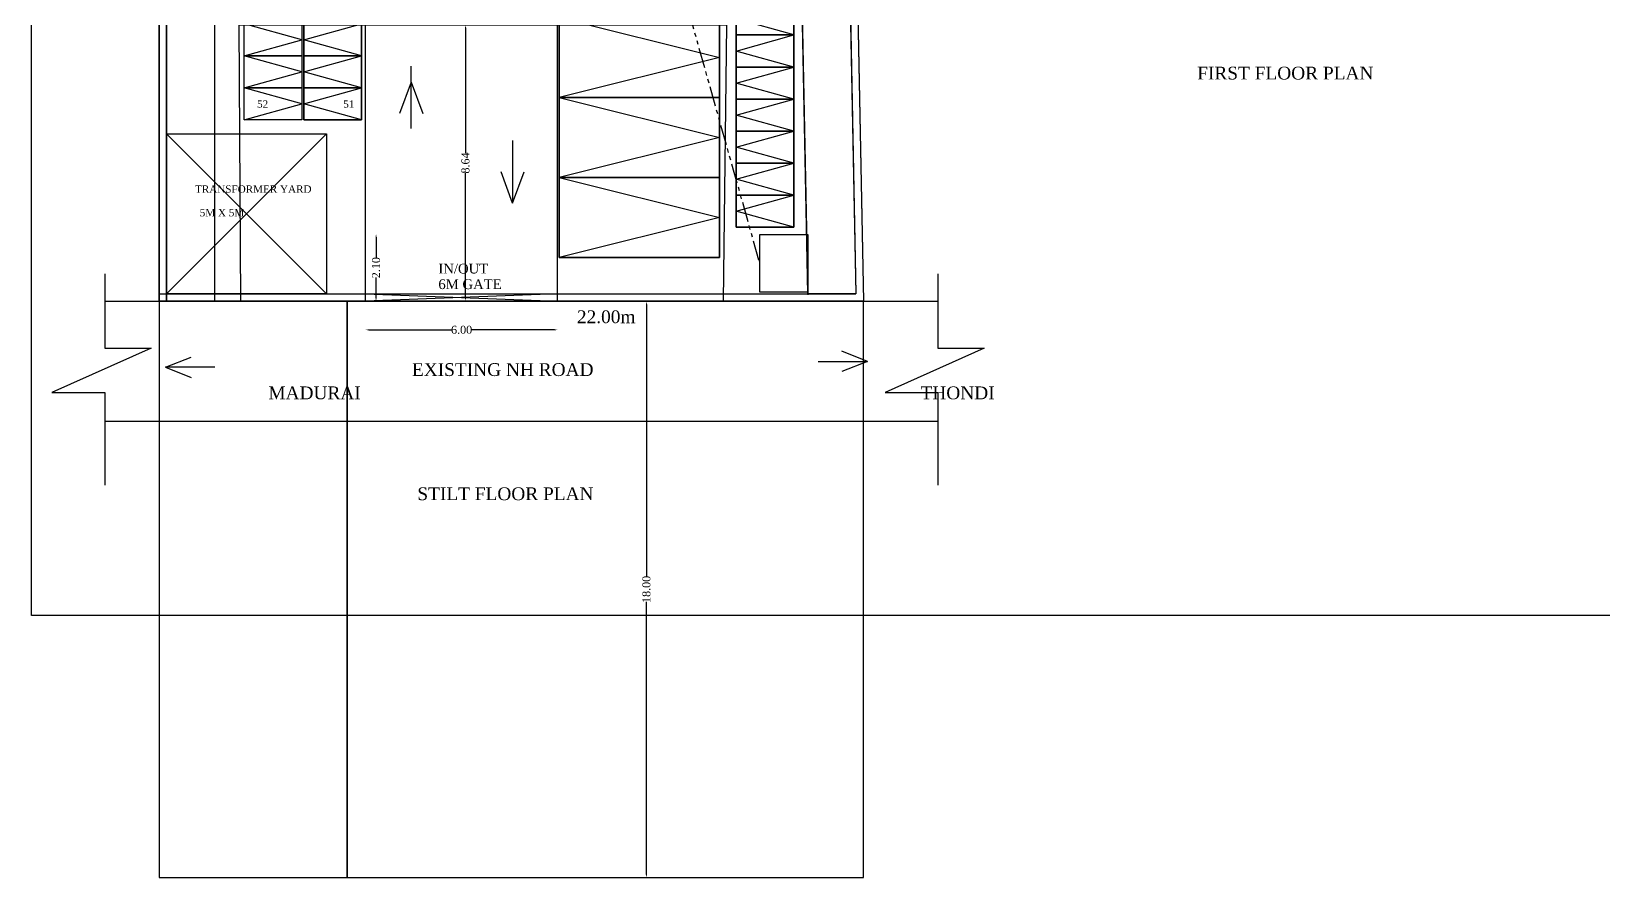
# Model space of a CAD drawing. Header units: metres. Extents: x 3520 to 17931, y 2599 to 6638.
# Drawn here: x 3520.48 to 3569.59, y 2598.78 to 2625.21 of the extents above; entities that cross this region are included whole.
import ezdxf

# ---------------------------------------------------------------- set-up
doc = ezdxf.new("R2010")
doc.units = ezdxf.units.M
doc.header["$MEASUREMENT"] = 0
doc.linetypes.add('PHANTOM2', pattern=[1.25, 0.625, -0.125, 0.125, -0.125, 0.125, -0.125])
for name, color, linetype in [('BLK_1_LVL_0_FRONT_SETBACK', 7, 'Continuous'), ('LOCATION_PLAN', 7, 'Continuous'), ('MAIN_GATE', 7, 'Continuous'), ('NOTIFIED_ROAD', 7, 'Continuous'), ('PARKING_SLOT', 7, 'Continuous'), ('PLOT_BOUNDARY', 7, 'Continuous'), ('ROAD_WIDTH', 7, 'Continuous'), ('RWH_1', 7, 'Continuous'), ('SEGREGATED_TOILET', 1, 'Continuous'), ('TRANSFORMER_YARD', 7, 'Continuous'), ('TWO_WHEELER_PARKING', 7, 'Continuous')]:
    doc.layers.add(name, color=color, linetype=linetype)
doc.styles.add('ANAND', font='times.ttf')
doc.styles.get("Standard").update_dxf_attribs({"font": 'times.ttf'})
doc.dimstyles.new('STANDARD$0', dxfattribs={"dimtxt": 0.25, "dimasz": 0.1, "dimexe": 2, "dimexo": 2, "dimgap": 0, "dimtad": 0, "dimzin": 0, "dimdsep": 46, "dimtxsty": 'ANAND', "dimcen": 0.0625, "dimdle": 2.5, "dimse1": 1, "dimse2": 1, "dimclrd": 2, "dimclre": 9, "dimadec": 0, "dimazin": 0, "dimtfac": 1, "dimtix": 1, "dimtofl": 0, "dimtmove": 2, "dimatfit": 3, "dimldrblk": 'OBLIQUE', "dimfxl": 0, "dimtolj": 1, "dimtzin": 0, "dimarcsym": 0})

# ---------------------------------------------------------------- blocks, each defined once
blk = doc.blocks.new('*D27')
at = {"color": 2, "lineweight": -2}
for p, q in [((3534.042, 2625.317), (3534.042, 2621.403)), ((3534.042, 2616.878), (3534.042, 2620.792))]:
    blk.add_line(p, q, dxfattribs=at)
at = {"color": 2}
for points in [[(3534.026, 2625.317), (3534.059, 2625.317), (3534.042, 2625.417)], [(3534.026, 2616.878), (3534.059, 2616.878), (3534.042, 2616.778)]]:
    blk.add_solid(points, dxfattribs=at)
at = {"layer": 'Defpoints', "color": 0}
for p in [(3533.595, 2625.417), (3533.595, 2616.778), (3534.042, 2616.778)]:
    blk.add_point(p, dxfattribs=at)
at = {"color": 0, "insert": (3534.042, 2621.097), "char_height": 0.25, "attachment_point": 5, "rotation": 90, "style": 'ANAND'}
blk.add_mtext('\\A1;8.64', dxfattribs=at)
blk = doc.blocks.new('_Oblique')
at = {"color": 0, "linetype": 'ByBlock', "lineweight": -2}
blk.add_line((-0.5, -0.5), (0.5, 0.5), dxfattribs=at)
blk = doc.blocks.new('*D69')
at = {"layer": 'Defpoints', "color": 0}
for p in [(3530.92, 2618.878), (3531.248, 2618.878), (3530.92, 2616.778)]:
    blk.add_point(p, dxfattribs=at)
at = {"layer": 'MAIN_GATE', "color": 2, "lineweight": -2}
for p, q in [((3531.248, 2618.778), (3531.248, 2618.141)), ((3531.248, 2616.878), (3531.248, 2617.516))]:
    blk.add_line(p, q, dxfattribs=at)
at = {"layer": 'MAIN_GATE', "color": 2}
for points in [[(3531.231, 2618.778), (3531.265, 2618.778), (3531.248, 2618.878)], [(3531.231, 2616.878), (3531.265, 2616.878), (3531.248, 2616.778)]]:
    blk.add_solid(points, dxfattribs=at)
at = {"layer": 'MAIN_GATE', "color": 0, "insert": (3531.248, 2617.828), "char_height": 0.25, "attachment_point": 5, "rotation": 90, "style": 'ANAND'}
blk.add_mtext('\\A1;2.10', dxfattribs=at)
blk = doc.blocks.new('*D70')
at = {"layer": 'Defpoints', "color": 0}
for p in [(3530.92, 2616.778), (3536.92, 2616.778), (3536.92, 2615.885)]:
    blk.add_point(p, dxfattribs=at)
at = {"layer": 'MAIN_GATE', "color": 2, "lineweight": -2}
for p, q in [((3531.02, 2615.885), (3533.612, 2615.885)), ((3536.82, 2615.885), (3534.229, 2615.885))]:
    blk.add_line(p, q, dxfattribs=at)
at = {"layer": 'MAIN_GATE', "color": 2}
for points in [[(3531.02, 2615.902), (3531.02, 2615.868), (3530.92, 2615.885)], [(3536.82, 2615.902), (3536.82, 2615.868), (3536.92, 2615.885)]]:
    blk.add_solid(points, dxfattribs=at)
at = {"layer": 'MAIN_GATE', "color": 0, "insert": (3533.92, 2615.885), "char_height": 0.25, "attachment_point": 5, "style": 'ANAND'}
blk.add_mtext('\\A1;6.00', dxfattribs=at)
blk = doc.blocks.new('*D71')
at = {"layer": 'Defpoints', "color": 0}
for p in [(3539.071, 2616.778), (3539.071, 2598.778), (3539.694, 2598.778)]:
    blk.add_point(p, dxfattribs=at)
at = {"layer": 'NOTIFIED_ROAD', "color": 2, "lineweight": -2}
for p, q in [((3539.694, 2616.678), (3539.694, 2608.165)), ((3539.694, 2598.878), (3539.694, 2607.391))]:
    blk.add_line(p, q, dxfattribs=at)
at = {"layer": 'NOTIFIED_ROAD', "color": 2}
for points in [[(3539.677, 2616.678), (3539.711, 2616.678), (3539.694, 2616.778)], [(3539.677, 2598.878), (3539.711, 2598.878), (3539.694, 2598.778)]]:
    blk.add_solid(points, dxfattribs=at)
at = {"layer": 'NOTIFIED_ROAD', "color": 0, "insert": (3539.694, 2607.778), "char_height": 0.25, "attachment_point": 5, "rotation": 90, "style": 'ANAND'}
blk.add_mtext('\\A1;18.00', dxfattribs=at)
blk = doc.blocks.new('*D135')
at = {"layer": 'Defpoints', "color": 0}
for p in [(3533.645, 2652.022), (3533.645, 2652.022), (3543.235, 2617.96)]:
    blk.add_point(p, dxfattribs=at)
at = {"layer": 'SEGREGATED_TOILET', "color": 2, "linetype": 'PHANTOM2', "lineweight": -2}
for p, q in [((3533.672, 2651.926), (3538.331, 2635.376)), ((3543.208, 2618.057), (3538.548, 2634.606))]:
    blk.add_line(p, q, dxfattribs=at)
at = {"layer": 'SEGREGATED_TOILET', "color": 2}
for points in [[(3533.688, 2651.93), (3533.656, 2651.921), (3533.645, 2652.022)], [(3543.224, 2618.061), (3543.192, 2618.052), (3543.235, 2617.96)]]:
    blk.add_solid(points, dxfattribs=at)
at = {"layer": 'SEGREGATED_TOILET', "color": 0, "insert": (3538.44, 2634.991), "char_height": 0.25, "attachment_point": 5, "rotation": 285.7249, "style": 'ANAND'}
blk.add_mtext('\\A1;35.39', dxfattribs=at)

msp = doc.modelspace()

# ---------------------------------------------------------------- hatches: boundary and pattern name
h = msp.add_hatch()
h.set_pattern_fill('ANSI31', color=256, scale=0.888462)
h.set_pattern_definition([(45, (1575.42363, 3656.56344), (-0.0785296473, 0.0785296473), [])])
h.paths.add_polyline_path([(3540.143, 2683.065), (3537.808, 2683.065), (3537.808, 2682.456), (3538.036, 2682.456), (3538.036, 2682.837), (3539.915, 2682.837), (3539.915, 2680.857), (3538.036, 2680.857), (3538.036, 2681.237), (3537.808, 2681.237), (3537.808, 2680.628), (3540.143, 2680.628)])
h.paths.add_polyline_path([(3542.988, 2674.575), (3542.988, 2675.876), (3542.195, 2675.876), (3542.195, 2674.575)], flags=9)
h.paths.add_polyline_path([(3543.768, 2654.385), (3543.768, 2656.123), (3542.876, 2656.123), (3542.876, 2654.385)], flags=9)
h.paths.add_polyline_path([(3541.524, 2685.98), (3541.524, 2687.282), (3540.732, 2687.282), (3540.732, 2685.98)], flags=9)
h.paths.add_polyline_path([(3543.058, 2678.961), (3544.36, 2678.961), (3544.36, 2679.754), (3543.058, 2679.754)], flags=9)
h.paths.add_polyline_path([(3538.76, 2683.715), (3538.76, 2684.245), (3538.363, 2684.245), (3538.363, 2683.715)], flags=9)
h.paths.add_polyline_path([(3538.934, 2679.451), (3538.934, 2679.98), (3538.538, 2679.98), (3538.538, 2679.451)], flags=9)
h.paths.add_polyline_path([(3539.796, 2681.583), (3539.796, 2682.113), (3539.399, 2682.113), (3539.399, 2681.583)], flags=25)
h.paths.add_polyline_path([(3538.712, 2682.296), (3539.241, 2682.296), (3539.241, 2682.692), (3538.712, 2682.692)], flags=25)
h.paths.add_polyline_path([(3541.817, 2681.523), (3541.817, 2682.174), (3541.421, 2682.174), (3541.421, 2681.523)], flags=9)
h.paths.add_polyline_path([(3532.574, 2678.798), (3533.346, 2678.798), (3533.346, 2679.194), (3532.574, 2679.194)], flags=9)
h.paths.add_polyline_path([(3531.559, 2682.746), (3533.17, 2682.746), (3533.17, 2683.031), (3531.559, 2683.031)], flags=9)
h.paths.add_polyline_path([(3538.575, 2681.625), (3539.214, 2681.625), (3539.214, 2681.974), (3538.575, 2681.974)], flags=25)
h.paths.add_polyline_path([(3529.294, 2619.325), (3530.883, 2619.325), (3530.883, 2619.595), (3529.294, 2619.595)], flags=9)
h.paths.add_polyline_path([(3538.223, 2619.354), (3539.811, 2619.354), (3539.811, 2619.623), (3538.223, 2619.623)], flags=9)
h.paths.add_polyline_path([(3538.754, 2621.658), (3540.869, 2621.658), (3540.869, 2622.146), (3538.754, 2622.146)], flags=9)
h.paths.add_polyline_path([(3528.3, 2621.658), (3530.415, 2621.658), (3530.415, 2622.146), (3528.3, 2622.146)], flags=9)
h.paths.add_polyline_path([(3533.917, 2624.363), (3535.287, 2624.363), (3535.287, 2624.743), (3533.917, 2624.743)], flags=9)
h.paths.add_polyline_path([(3524.75, 2681.596), (3525.935, 2681.596), (3525.935, 2682.032), (3524.75, 2682.032)], flags=9)
h.paths.add_polyline_path([(3539.833, 2623.708), (3541.589, 2623.708), (3541.589, 2624.183), (3539.833, 2624.183)], flags=9)
h.paths.add_polyline_path([(3527.649, 2623.708), (3529.404, 2623.708), (3529.404, 2624.183), (3527.649, 2624.183)], flags=9)
h.paths.add_polyline_path([(3531.304, 2681.274), (3533.969, 2681.274), (3533.969, 2681.844), (3531.304, 2681.844)], flags=9)
h.paths.add_polyline_path([(3539.486, 2620.353), (3541.242, 2620.353), (3541.242, 2620.828), (3539.486, 2620.828)], flags=9)
h.paths.add_polyline_path([(3527.622, 2620.353), (3529.378, 2620.353), (3529.378, 2620.828), (3527.622, 2620.828)], flags=9)
h.paths.add_polyline_path([(3528.044, 2618.32), (3530.35, 2618.32), (3530.35, 2618.795), (3528.044, 2618.795)], flags=9)
h.paths.add_polyline_path([(3524.215, 2660.673), (3524.215, 2657.79), (3524.849, 2657.79), (3524.849, 2660.673)], flags=9)
h.paths.add_polyline_path([(3542.872, 2629.511), (3544.322, 2629.511), (3544.322, 2630.144), (3542.872, 2630.144)], flags=9)
h.paths.add_polyline_path([(3524.835, 2629.511), (3526.284, 2629.511), (3526.284, 2630.144), (3524.835, 2630.144)], flags=9)
h.paths.add_polyline_path([(3536.727, 2683.82), (3537.078, 2683.82), (3537.078, 2684.169), (3536.727, 2684.169)], flags=9)
h.paths.add_polyline_path([(3530.817, 2651.515), (3535.422, 2651.515), (3535.422, 2652.782), (3530.817, 2652.782)], flags=9)
h.paths.add_polyline_path([(3542.983, 2617.369), (3544.201, 2617.369), (3544.201, 2618.002), (3542.983, 2618.002)], flags=9)
h.paths.add_polyline_path([(3524.692, 2617.369), (3526.413, 2617.369), (3526.413, 2618.002), (3524.692, 2618.002)], flags=9)
h.paths.add_polyline_path([(3529.921, 2661.061), (3529.921, 2657.383), (3530.555, 2657.383), (3530.555, 2661.061)], flags=9)
h.paths.add_polyline_path([(3535.618, 2660.573), (3535.618, 2657.864), (3536.251, 2657.864), (3536.251, 2660.573)], flags=9)
h.paths.add_polyline_path([(3532.166, 2636.361), (3536.986, 2636.361), (3536.986, 2636.994), (3532.166, 2636.994)], flags=9)

# ---------------------------------------------------------------- linework, layer by layer
for p, q in [((3545.056, 2688.364), (3546.471, 2616.778)), ((3543.331, 2688.096), (3544.736, 2616.979)), ((3544.83, 2688.125), (3546.236, 2617.008)), ((3524.471, 2687.578), (3524.471, 2616.778)), ((3524.701, 2687.357), (3524.701, 2616.778)), ((3526.201, 2687.357), (3526.201, 2616.778)), ((3530.92, 2616.778), (3530.92, 2679.072)), ((3536.92, 2616.778), (3536.92, 2679.072)), ((3532.342, 2622.171), (3532.342, 2624.124)), ((3532.342, 2623.624), (3531.98, 2622.647)), ((3532.342, 2623.624), (3532.704, 2622.647)), ((3535.514, 2621.795), (3535.514, 2619.842)), ((3535.514, 2619.842), (3535.152, 2620.818)), ((3535.514, 2619.842), (3535.876, 2620.818)), ((3522.775, 2617.638), (3522.775, 2615.315)), ((3548.799, 2617.638), (3548.799, 2615.315)), ((3522.775, 2616.778), (3548.799, 2616.778)), ((3524.471, 2617.008), (3546.236, 2617.008)), ((3524.471, 2616.778), (3545.794, 2616.778)), ((3524.471, 2616.778), (3546.471, 2616.778)), ((3530.92, 2617.008), (3536.92, 2616.778)), ((3536.92, 2617.008), (3530.92, 2616.778)), ((3524.223, 2615.315), (3521.123, 2613.931)), ((3522.775, 2615.315), (3524.223, 2615.315)), ((3546.599, 2614.901), (3545.796, 2615.22)), ((3550.247, 2615.315), (3547.147, 2613.931)), ((3548.799, 2615.315), (3550.247, 2615.315)), ((3524.67, 2614.717), (3525.473, 2615.036)), ((3526.215, 2614.717), (3524.67, 2614.717)), ((3524.67, 2614.717), (3525.473, 2614.399)), ((3545.054, 2614.901), (3546.599, 2614.901)), ((3546.599, 2614.901), (3545.796, 2614.582)), ((3521.123, 2613.931), (3522.775, 2613.931)), ((3522.775, 2613.931), (3522.775, 2611.038)), ((3547.147, 2613.931), (3548.799, 2613.931)), ((3548.799, 2613.931), (3548.799, 2611.038)), ((3522.775, 2613.036), (3548.799, 2613.036))]:
    msp.add_line(p, q)
msp.add_lwpolyline([(3520.483, 2710.351), (3679.581, 2710.351), (3679.581, 2606.963), (3520.483, 2606.963)], close=True)
for points in [[(3544.294, 2625.095), (3544.294, 2626.095), (3542.494, 2626.095), (3542.494, 2625.095), (3544.294, 2625.095), (3542.494, 2625.595), (3544.294, 2626.095)], [(3527.126, 2624.446), (3527.126, 2625.446), (3528.926, 2625.446), (3528.926, 2624.446), (3527.126, 2624.446), (3528.926, 2624.946), (3527.126, 2625.446)], [(3530.793, 2624.446), (3530.793, 2625.446), (3528.993, 2625.446), (3528.993, 2624.446), (3530.793, 2624.446), (3528.993, 2624.946), (3530.793, 2625.446)], [(3536.971, 2625.645), (3541.971, 2625.645), (3541.971, 2623.145), (3536.971, 2623.145), (3536.971, 2625.645), (3541.971, 2624.395), (3536.971, 2623.145)], [(3544.294, 2624.095), (3544.294, 2625.095), (3542.494, 2625.095), (3542.494, 2624.095), (3544.294, 2624.095), (3542.494, 2624.595), (3544.294, 2625.095)], [(3527.126, 2623.446), (3527.126, 2624.446), (3528.926, 2624.446), (3528.926, 2623.446), (3527.126, 2623.446), (3528.926, 2623.946), (3527.126, 2624.446)], [(3530.793, 2623.446), (3530.793, 2624.446), (3528.993, 2624.446), (3528.993, 2623.446), (3530.793, 2623.446), (3528.993, 2623.946), (3530.793, 2624.446)], [(3544.294, 2623.095), (3544.294, 2624.095), (3542.494, 2624.095), (3542.494, 2623.095), (3544.294, 2623.095), (3542.494, 2623.595), (3544.294, 2624.095)], [(3527.126, 2622.446), (3527.126, 2623.446), (3528.926, 2623.446), (3528.926, 2622.446), (3527.126, 2622.446), (3528.926, 2622.946), (3527.126, 2623.446)], [(3530.793, 2622.446), (3530.793, 2623.446), (3528.993, 2623.446), (3528.993, 2622.446), (3530.793, 2622.446), (3528.993, 2622.946), (3530.793, 2623.446)], [(3536.971, 2623.145), (3541.971, 2623.145), (3541.971, 2620.645), (3536.971, 2620.645), (3536.971, 2623.145), (3541.971, 2621.895), (3536.971, 2620.645)], [(3544.294, 2622.095), (3544.294, 2623.095), (3542.494, 2623.095), (3542.494, 2622.095), (3544.294, 2622.095), (3542.494, 2622.595), (3544.294, 2623.095)], [(3524.701, 2617.008), (3524.701, 2622.008), (3529.701, 2622.008), (3529.701, 2617.008), (3524.701, 2617.008)], [(3529.701, 2622.008), (3524.701, 2617.008)], [(3524.701, 2622.008), (3529.701, 2617.008)], [(3544.294, 2621.095), (3544.294, 2622.095), (3542.494, 2622.095), (3542.494, 2621.095), (3544.294, 2621.095), (3542.494, 2621.595), (3544.294, 2622.095)], [(3544.294, 2620.095), (3544.294, 2621.095), (3542.494, 2621.095), (3542.494, 2620.095), (3544.294, 2620.095), (3542.494, 2620.595), (3544.294, 2621.095)], [(3536.971, 2620.645), (3541.971, 2620.645), (3541.971, 2618.145), (3536.971, 2618.145), (3536.971, 2620.645), (3541.971, 2619.395), (3536.971, 2618.145)], [(3544.294, 2619.095), (3544.294, 2620.095), (3542.494, 2620.095), (3542.494, 2619.095), (3544.294, 2619.095), (3542.494, 2619.595), (3544.294, 2620.095)]]:
    msp.add_lwpolyline(points)
at = {"layer": 'BLK_1_LVL_0_FRONT_SETBACK', "color": 2}
msp.add_lwpolyline([(3542.194, 2625.417), (3542.194, 2625.417), (3542.093, 2616.778), (3527.021, 2616.778), (3526.971, 2625.417), (3526.971, 2625.417), (3542.194, 2625.417)], close=True, dxfattribs=at)
at = {"layer": 'LOCATION_PLAN', "color": 7}
msp.add_lwpolyline([(3520.483, 2710.351), (3679.581, 2710.351), (3679.581, 2606.963), (3520.483, 2606.963)], close=True, dxfattribs=at)
at = {"layer": 'MAIN_GATE', "color": 57}
msp.add_lwpolyline([(3530.92, 2616.778), (3536.92, 2616.778)], dxfattribs=at)
at = {"layer": 'NOTIFIED_ROAD', "color": 1}
msp.add_lwpolyline([(3524.471, 2616.778), (3524.471, 2598.778), (3546.471, 2598.778), (3546.471, 2616.778), (3524.471, 2616.778)], dxfattribs=at)
at = {"layer": 'PARKING_SLOT', "color": 30}
for points in [[(3541.971, 2625.645), (3536.971, 2625.645), (3536.971, 2623.145), (3541.971, 2623.145)], [(3541.971, 2623.145), (3536.971, 2623.145), (3536.971, 2620.645), (3541.971, 2620.645)], [(3541.971, 2620.645), (3536.971, 2620.645), (3536.971, 2618.145), (3541.971, 2618.145)]]:
    msp.add_lwpolyline(points, close=True, dxfattribs=at)
at = {"layer": 'PLOT_BOUNDARY', "color": 70}
msp.add_lwpolyline([(3524.471, 2616.778), (3524.471, 2687.578), (3545.056, 2688.364), (3546.471, 2616.778), (3524.471, 2616.778)], close=True, dxfattribs=at)
at = {"layer": 'ROAD_WIDTH', "color": 1}
msp.add_lwpolyline([(3530.341, 2616.778), (3530.341, 2598.778)], close=True, dxfattribs=at)
at = {"layer": 'RWH_1', "color": 130}
msp.add_lwpolyline([(3524.701, 2616.778), (3524.701, 2687.357), (3544.83, 2688.125), (3546.236, 2617.008), (3544.736, 2617.008), (3543.361, 2686.568), (3526.201, 2685.913), (3526.201, 2616.778), (3524.701, 2616.778)], dxfattribs=at)
at = {"layer": 'SEGREGATED_TOILET', "color": 1}
msp.add_lwpolyline([(3543.235, 2618.86), (3544.735, 2618.86), (3544.735, 2617.06), (3543.235, 2617.06)], close=True, dxfattribs=at)
at = {"layer": 'TRANSFORMER_YARD', "color": 7}
msp.add_lwpolyline([(3524.701, 2622.008), (3529.701, 2622.008), (3529.701, 2617.008), (3524.701, 2617.008)], close=True, dxfattribs=at)
at = {"layer": 'TWO_WHEELER_PARKING', "color": 2}
for points in [[(3542.494, 2626.095), (3544.294, 2626.095), (3544.294, 2625.095), (3542.494, 2625.095)], [(3527.126, 2625.446), (3528.926, 2625.446), (3528.926, 2624.446), (3527.126, 2624.446)], [(3528.993, 2625.446), (3530.793, 2625.446), (3530.793, 2624.446), (3528.993, 2624.446)], [(3542.494, 2625.095), (3544.294, 2625.095), (3544.294, 2624.095), (3542.494, 2624.095)], [(3527.126, 2624.446), (3528.926, 2624.446), (3528.926, 2623.446), (3527.126, 2623.446)], [(3528.993, 2624.446), (3530.793, 2624.446), (3530.793, 2623.446), (3528.993, 2623.446)], [(3542.494, 2624.095), (3544.294, 2624.095), (3544.294, 2623.095), (3542.494, 2623.095)], [(3527.126, 2623.446), (3528.926, 2623.446), (3528.926, 2622.446), (3527.126, 2622.446)], [(3528.993, 2623.446), (3530.793, 2623.446), (3530.793, 2622.446), (3528.993, 2622.446)], [(3542.494, 2623.095), (3544.294, 2623.095), (3544.294, 2622.095), (3542.494, 2622.095)], [(3542.494, 2622.095), (3544.294, 2622.095), (3544.294, 2621.095), (3542.494, 2621.095)], [(3542.494, 2621.095), (3544.294, 2621.095), (3544.294, 2620.095), (3542.494, 2620.095)], [(3542.494, 2620.095), (3544.294, 2620.095), (3544.294, 2619.095), (3542.494, 2619.095)]]:
    msp.add_lwpolyline(points, close=True, dxfattribs=at)

# ---------------------------------------------------------------- texts
for s, height, p in [('FIRST FLOOR PLAN', 0.4, (3556.897, 2623.705)), ('52', 0.23, (3527.531, 2622.822)), ('51', 0.23, (3530.222, 2622.822)), ('TRANSFORMER YARD', 0.23, (3525.593, 2620.167)), ('5M X 5M', 0.23, (3525.74, 2619.432))]:
    msp.add_text(s, height=height).set_placement(p)
for s, p in [('IN/OUT', (3533.194, 2617.646)), ('6M GATE', (3533.194, 2617.159))]:
    msp.add_text(s, height=0.3043, rotation=360).set_placement(p)
at = {"char_height": 0.4, "width": 9.83219, "attachment_point": 3}
for s, insert in [('22.00m', (3539.351, 2616.494)), ('EXISTING NH ROAD', (3538.041, 2614.844)), ('MADURAI', (3530.77, 2614.117)), ('THONDI', (3550.571, 2614.117)), ('STILT FLOOR PLAN', (3538.041, 2610.966))]:
    msp.add_mtext(s, dxfattribs=dict(at, insert=insert))

# ---------------------------------------------------------------- dimensions: what is measured, and where the dimension line sits
dim = msp.add_linear_dim(base=(3534.042, 2616.778), p1=(3533.595, 2625.417), p2=(3533.595, 2616.778), angle=90, dimstyle='STANDARD$0', override={"dimfxl": 0.18, "dimfxlon": 1})
dim.commit()
dim.dimension.update_dxf_attribs({"geometry": '*D27', "text_midpoint": (3534.042, 2621.097)})
at = {"layer": 'MAIN_GATE', "color": 1}
dim = msp.add_linear_dim(base=(3531.248, 2618.878), p1=(3530.92, 2616.778), p2=(3530.92, 2618.878), angle=90, dimstyle='STANDARD$0', dxfattribs=at)
dim.commit()
dim.dimension.update_dxf_attribs({"geometry": '*D69', "text_midpoint": (3531.248, 2617.828)})
at = {"layer": 'MAIN_GATE', "color": 2}
dim = msp.add_linear_dim(base=(3536.92, 2615.885), p1=(3530.92, 2616.778), p2=(3536.92, 2616.778), dimstyle='STANDARD$0', dxfattribs=at)
dim.commit()
dim.dimension.update_dxf_attribs({"geometry": '*D70', "text_midpoint": (3533.92, 2615.885)})
at = {"layer": 'NOTIFIED_ROAD', "color": 1}
dim = msp.add_linear_dim(base=(3539.694, 2598.778), p1=(3539.071, 2616.778), p2=(3539.071, 2598.778), angle=90, dimstyle='STANDARD$0', dxfattribs=at)
dim.commit()
dim.dimension.update_dxf_attribs({"geometry": '*D71', "text_midpoint": (3539.694, 2607.778)})
at = {"layer": 'SEGREGATED_TOILET', "color": 1}
dim = msp.add_aligned_dim(p1=(3543.235, 2617.96), p2=(3533.645, 2652.022), distance=0, dimstyle='STANDARD$0', override={"dimfxl": 75, "dimarcsym": 2}, dxfattribs=at)
dim.commit()
dim.dimension.update_dxf_attribs({"geometry": '*D135', "text_midpoint": (3538.44, 2634.991)})

doc.saveas('drawing.dxf')
